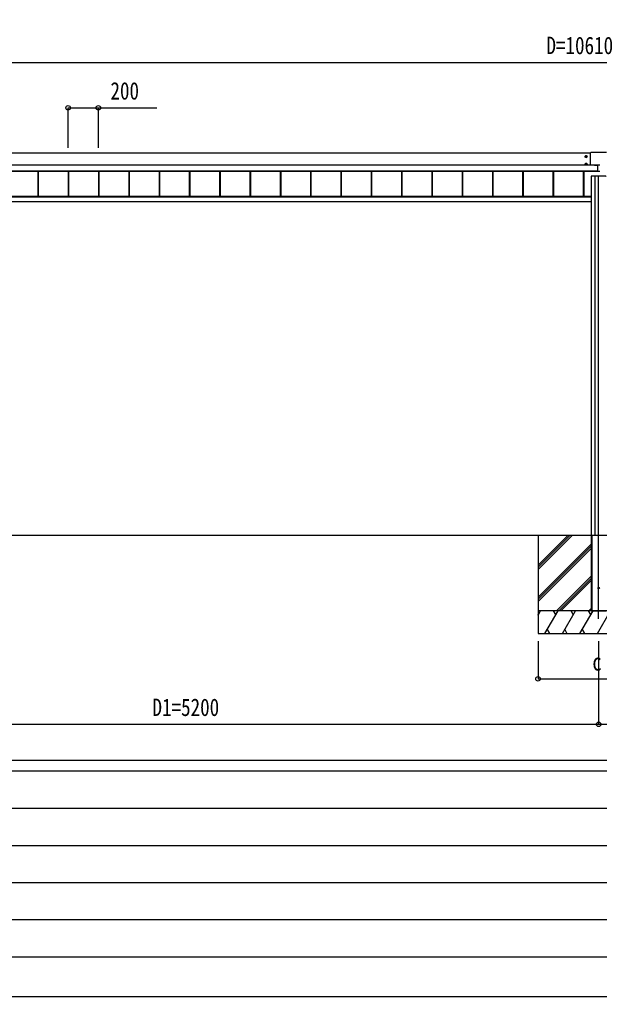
# Model space of a CAD drawing. Units: millimetres, scale not verified. Extents: x -14718 to 14718, y -10396 to 10396.
# Drawn here: x -10879 to -7052, y -10394 to -3942 of the extents above; entities that cross this region are included whole.
import ezdxf
from ezdxf.enums import TextEntityAlignment as Align

# ---------------------------------------------------------------- set-up
doc = ezdxf.new("R2010")
doc.units = ezdxf.units.MM
doc.header["$LTSCALE"] = 50
for name, color, linetype in [('0-3_YKK_12', 2, 'Continuous'), ('0-4_YKK_A1', 4, 'Continuous'), ('0-5_YKK_D', 6, 'Continuous'), ('0-6_YKK_ZWAK', 7, 'Continuous')]:
    doc.layers.add(name, color=color, linetype=linetype)
doc.styles.add('ＭＳ ゴシック', font='')
doc.styles.get('ＭＳ ゴシック').set_extended_font_data('MS Gothic')

msp = doc.modelspace()

# ---------------------------------------------------------------- linework, layer by layer
at = {"layer": '0-3_YKK_12'}
msp.add_line((-7057.43, -7898.8), (-7057.43, -4973.1), dxfattribs=at)
at = {"layer": '0-4_YKK_A1'}
for p, q in [((-7110.43, -4825.17), (-12204.43, -4825.17)), ((-7110.43, -4903.61), (-7110.43, -4821.95)), ((-7005.43, -4820.95), (-7109.43, -4820.95)), ((-7133.18, -4846.91), (-7147.68, -4846.91)), ((-7133.18, -4896.88), (-7147.68, -4896.88)), ((-7142.71, -4847.67), (-7143.43, -4847.67)), ((-7142.71, -4897.64), (-7143.43, -4897.64)), ((-7140.43, -4854.16), (-7140.43, -4839.66)), ((-7140.43, -4904.13), (-7140.43, -4889.63)), ((-7138.15, -4846.15), (-7137.43, -4846.15)), ((-7138.15, -4896.12), (-7137.43, -4896.12)), ((-7083.93, -4901.28), (-7083.93, -4903.61)), ((-7083.93, -4901.28), (-7064.93, -4901.28)), ((-7083.93, -4903.28), (-7064.93, -4903.28)), ((-7064.93, -4901.11), (-7064.93, -4946.25)), ((-7064.93, -4901.11), (-7049.93, -4901.11)), ((-7064.93, -4903.61), (-12355.93, -4903.61)), ((-7064.93, -4904.09), (-12355.93, -4904.09)), ((-7064.93, -4943.06), (-12355.93, -4943.06)), ((-7064.93, -4943.58), (-12355.93, -4943.58)), ((-12355.93, -4943.72), (-7064.93, -4943.72)), ((-7064.93, -4943.72), (-12355.93, -4943.72)), ((-10758.93, -4943.72), (-10758.93, -5109.95)), ((-10756.33, -4943.72), (-10756.33, -5109.95)), ((-10755.93, -4943.72), (-10755.93, -5109.95)), ((-10558.93, -4943.72), (-10558.93, -5109.95)), ((-10558.93, -4943.72), (-10558.93, -5109.95)), ((-10556.33, -4943.72), (-10556.33, -5109.95)), ((-10556.33, -4943.72), (-10556.33, -5109.95)), ((-10555.93, -4943.72), (-10555.93, -5109.95)), ((-10555.93, -4943.72), (-10555.93, -5109.95)), ((-10358.93, -4943.72), (-10358.93, -5109.95)), ((-10356.33, -4943.72), (-10356.33, -5109.95)), ((-10355.93, -4943.72), (-10355.93, -5109.95)), ((-10158.93, -4943.72), (-10158.93, -5109.95)), ((-10156.33, -4943.72), (-10156.33, -5109.95)), ((-10155.93, -4943.72), (-10155.93, -5109.95)), ((-9958.93, -4943.72), (-9958.93, -5109.95)), ((-9956.33, -4943.72), (-9956.33, -5109.95)), ((-9955.93, -4943.72), (-9955.93, -5109.95)), ((-9758.93, -4943.72), (-9758.93, -5109.95)), ((-9756.33, -4943.72), (-9756.33, -5109.95)), ((-9755.93, -4943.72), (-9755.93, -5109.95)), ((-9558.93, -4943.72), (-9558.93, -5109.95)), ((-9556.33, -4943.72), (-9556.33, -5109.95)), ((-9555.93, -4943.72), (-9555.93, -5109.95)), ((-9358.93, -4943.72), (-9358.93, -5109.95)), ((-9356.33, -4943.72), (-9356.33, -5109.95)), ((-9355.93, -4943.72), (-9355.93, -5109.95)), ((-9158.93, -4943.72), (-9158.93, -5109.95)), ((-9156.33, -4943.72), (-9156.33, -5109.95)), ((-9155.93, -4943.72), (-9155.93, -5109.95)), ((-8958.93, -4943.72), (-8958.93, -5109.95)), ((-8956.33, -4943.72), (-8956.33, -5109.95)), ((-8955.93, -4943.72), (-8955.93, -5109.95)), ((-8758.93, -4943.72), (-8758.93, -5109.95)), ((-8756.33, -4943.72), (-8756.33, -5109.95)), ((-8755.93, -4943.72), (-8755.93, -5109.95)), ((-8558.93, -4943.72), (-8558.93, -5109.95)), ((-8556.33, -4943.72), (-8556.33, -5109.95)), ((-8555.93, -4943.72), (-8555.93, -5109.95)), ((-8358.93, -4943.72), (-8358.93, -5109.95)), ((-8356.33, -4943.72), (-8356.33, -5109.95)), ((-8355.93, -4943.72), (-8355.93, -5109.95)), ((-8158.93, -4943.72), (-8158.93, -5109.95)), ((-8156.33, -4943.72), (-8156.33, -5109.95)), ((-8155.93, -4943.72), (-8155.93, -5109.95)), ((-7958.93, -4943.72), (-7958.93, -5109.95)), ((-7956.33, -4943.72), (-7956.33, -5109.95)), ((-7955.93, -4943.72), (-7955.93, -5109.95)), ((-7758.93, -4943.72), (-7758.93, -5109.95)), ((-7756.33, -4943.72), (-7756.33, -5109.95)), ((-7755.93, -4943.72), (-7755.93, -5109.95)), ((-7558.93, -4943.72), (-7558.93, -5109.95)), ((-7556.33, -4943.72), (-7556.33, -5109.95)), ((-7555.93, -4943.72), (-7555.93, -5109.95)), ((-7358.93, -4943.72), (-7358.93, -5109.95)), ((-7356.33, -4943.72), (-7356.33, -5109.95)), ((-7355.93, -4943.72), (-7355.93, -5109.95)), ((-7158.93, -4943.72), (-7158.93, -5109.95)), ((-7156.33, -4943.72), (-7156.33, -5109.95)), ((-7155.93, -4943.72), (-7155.93, -5109.95)), ((-7049.93, -4946.25), (-7064.93, -4946.25)), ((-7107.43, -4977.66), (-7107.43, -7342.3)), ((-7082.24, -4975.92), (-7082.24, -7346.3)), ((-7107.43, -5109.95), (-12207.43, -5109.95)), ((-7107.43, -5111.95), (-12207.43, -5111.95)), ((-7107.43, -5114.82), (-12207.43, -5114.82)), ((-7108.28, -5146.3), (-12206.58, -5146.3)), ((-12207.43, -7346.3), (-1357.43, -7346.3)), ((-7457.43, -7346.3), (-7457.43, -7996.3)), ((-7457.43, -7572.93), (-7230.8, -7346.3)), ((-7457.43, -7544.65), (-7259.08, -7346.3)), ((-7457.43, -7558.79), (-7245, -7346.36)), ((-7107.43, -7342.3), (-7107.43, -7846.3)), ((-7107.43, -7346.3), (-7107.13, -7346.3)), ((-7107.43, -7346.3), (-7107.43, -7846.3)), ((-7107.13, -7346.3), (-7007.73, -7346.3)), ((-7104.93, -7346.3), (-7104.93, -7846.3)), ((-7103.43, -7346.3), (-7103.43, -7846.3)), ((-7457.43, -7756.78), (-7107.43, -7406.78)), ((-7457.43, -7770.92), (-7107.43, -7420.92)), ((-7457.43, -7785.06), (-7107.43, -7435.06)), ((-7334.82, -7846.3), (-7107.43, -7618.91)), ((-7320.68, -7846.3), (-7107.43, -7633.05)), ((-7306.54, -7846.3), (-7107.43, -7647.2)), ((-6657.43, -7846.3), (-7457.43, -7846.3)), ((-7457.43, -7875.24), (-7440.72, -7846.3)), ((-6657.43, -7846.3), (-7457.43, -7846.3)), ((-7455.72, -7872.28), (-7457.43, -7869.32)), ((-7411.85, -7996.3), (-7325.25, -7846.3)), ((-7340.25, -7872.28), (-7355.25, -7846.3)), ((-7296.38, -7996.3), (-7209.78, -7846.3)), ((-7224.78, -7872.28), (-7239.78, -7846.3)), ((-7180.91, -7996.3), (-7094.31, -7846.3)), ((-7109.31, -7872.28), (-7124.31, -7846.3)), ((-7122.69, -7846.3), (-7107.43, -7831.04)), ((-7107.43, -7846.3), (-7007.43, -7846.3)), ((-7065.44, -7996.3), (-6978.84, -7846.3)), ((-7457.43, -7996.3), (-6657.43, -7996.3)), ((-7396.86, -7970.32), (-7381.86, -7996.3)), ((-7281.39, -7970.32), (-7266.39, -7996.3)), ((-7165.92, -7970.32), (-7150.92, -7996.3))]:
    msp.add_line(p, q, dxfattribs=at)
for points in [[(-7140.43, -4841.14), (-7135.43, -4844.02), (-7135.43, -4849.8), (-7140.43, -4852.68), (-7145.43, -4849.8), (-7145.43, -4844.02)], [(-7140.43, -4891.11), (-7135.43, -4893.99), (-7135.43, -4899.77), (-7140.43, -4902.65), (-7145.43, -4899.77), (-7145.43, -4893.99)]]:
    msp.add_lwpolyline(points, close=True, dxfattribs=at)
for points in [[(-7143.43, -4847.67), (-7143.43, -4846.15), (-7142.71, -4846.15)], [(-7143.43, -4897.64), (-7143.43, -4896.12), (-7142.71, -4896.12)], [(-7141.19, -4844.63), (-7141.19, -4843.91), (-7139.67, -4843.91), (-7139.67, -4844.63)], [(-7139.67, -4849.19), (-7139.67, -4849.91), (-7141.19, -4849.91), (-7141.19, -4849.19)], [(-7141.19, -4894.6), (-7141.19, -4893.88), (-7139.67, -4893.88), (-7139.67, -4894.6)], [(-7139.67, -4899.16), (-7139.67, -4899.88), (-7141.19, -4899.88), (-7141.19, -4899.16)], [(-7137.43, -4846.15), (-7137.43, -4847.67), (-7138.15, -4847.67)], [(-7137.43, -4896.12), (-7137.43, -4897.64), (-7138.15, -4897.64)], [(-7107.13, -7346.3), (-7007.73, -7346.3), (-7007.43, -7346.3)]]:
    msp.add_lwpolyline(points, dxfattribs=at)
for centre, radius in [((-7140.43, -4846.91), 6.25), ((-7140.43, -4896.88), 6.25), ((-7140.43, -4846.91), 5), ((-7140.43, -4896.88), 5), ((-7057.43, -7696.3), 5)]:
    msp.add_circle(centre, radius, dxfattribs=at)
for centre, radius, start, end in [((-7109.43, -4821.95), 1, 89.98255, 179.98254), ((-7140.43, -4846.91), 5.58, 153.74848, 206.25152), ((-7140.43, -4896.88), 5.58, 153.74848, 206.25152), ((-7140.43, -4846.91), 5.58, 93.74848, 146.25152), ((-7140.43, -4846.91), 5.58, 213.74848, 266.25152), ((-7140.43, -4896.88), 5.58, 93.74848, 146.25152), ((-7140.43, -4896.88), 5.58, 213.74848, 266.25152), ((-7142.71, -4844.63), 1.52, 270, 0), ((-7142.71, -4849.19), 1.52, 0, 90), ((-7142.71, -4894.6), 1.52, 270, 0), ((-7142.71, -4899.16), 1.52, 0, 90), ((-7140.43, -4846.91), 5.58, 33.74848, 86.25152), ((-7140.43, -4846.91), 5.58, 273.74848, 326.25152), ((-7140.43, -4896.88), 5.58, 33.74848, 86.25152), ((-7140.43, -4896.88), 5.58, 273.74848, 326.25152), ((-7138.15, -4844.63), 1.52, 180, 270), ((-7138.15, -4849.19), 1.52, 90, 180), ((-7138.15, -4894.6), 1.52, 180, 270), ((-7138.15, -4899.16), 1.52, 90, 180), ((-7140.43, -4846.91), 5.58, 333.74848, 26.25152), ((-7140.43, -4896.88), 5.58, 333.74848, 26.25152)]:
    msp.add_arc(centre, radius, start, end, dxfattribs=at)
msp.add_ellipse((-7057.43, -4977.66), major_axis=(50, 0), ratio=0.04, start_param=6.2831853, end_param=9.424778, dxfattribs=at)
at = {"layer": '0-5_YKK_D'}
for p, q in [((-12187.43, -4225.17), (-1927.43, -4225.17)), ((-10558.93, -4790.01), (-10558.93, -4524.17)), ((-10358.93, -4790.01), (-10358.93, -4524.17)), ((-7457.43, -8046.3), (-7457.43, -8297.3)), ((-7057.43, -8046.3), (-7057.43, -8597.3)), ((-7057.43, -8046.3), (-7057.43, -8597.3)), ((-7457.43, -8296.3), (-6657.43, -8296.3)), ((-12257.43, -8596.3), (-7057.43, -8596.3)), ((-7057.43, -8596.3), (-1857.43, -8596.3))]:
    msp.add_line(p, q, dxfattribs=at)
msp.add_lwpolyline([(-10558.93, -4525.17), (-10358.93, -4525.17), (-9973.83, -4525.17)], dxfattribs=at)
for centre in [(-10558.93, -4525.17), (-10358.93, -4525.17), (-7457.43, -8296.3), (-7057.43, -8596.3), (-7057.43, -8596.3)]:
    msp.add_circle(centre, 14.88, dxfattribs=at)
at = {"layer": '0-6_YKK_ZWAK'}
for p, q in [((13632.57, -8836.3), (-13667.43, -8836.3)), ((-4567.43, -8906.3), (-13667.43, -8906.3)), ((-13518.68, -9151.3), (-4742.43, -9151.3)), ((-13518.68, -9396.3), (-4742.43, -9396.3)), ((-13518.68, -9641.3), (-4742.43, -9641.3)), ((-13518.68, -9886.3), (-4742.43, -9886.3)), ((-13667.43, -10131.3), (-4567.43, -10131.3))]:
    msp.add_line(p, q, dxfattribs=at)
msp.add_lwpolyline([(-14717.5, -10393.8), (14717.5, -10393.8), (14717.5, 10396.2), (-14717.5, 10396.2)], close=True, dxfattribs=at)

# ---------------------------------------------------------------- texts
at = {"layer": '0-5_YKK_D', "style": 'ＭＳ ゴシック', "width": 0.8}
for s, p in [('D=10610', (-7401.83, -4205.17)), ('200', (-10279.43, -4505.17)), ('c', (-7099.43, -8276.3)), ('D1=5200', (-10001.83, -8576.3))]:
    msp.add_text(s, height=115.5, dxfattribs=at).set_placement(p, align=Align.BOTTOM_LEFT)

doc.saveas('drawing.dxf')
